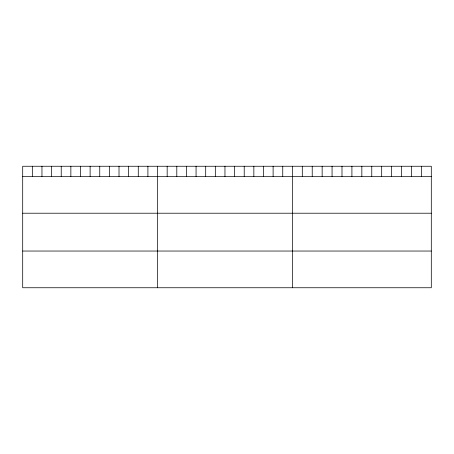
<?xml version="1.0" encoding="UTF-8"?>
<svg xmlns="http://www.w3.org/2000/svg" width="454" height="454" viewBox="0 0 454 454"><rect width="100%" height="100%" fill="white"/><g stroke="black" fill="none" stroke-linecap="round" stroke-linejoin="round"><path stroke-width="0.68" d="M431.3 176.51L431.3 287.745L22.7 287.745L22.7 166.255L431.3 166.255L431.3 176.51L22.7 176.51M22.7 213.215L431.3 213.215M22.7 251.039L431.3 251.039M421.374 166.255L421.374 176.51M411.455 166.255L411.455 176.51M401.529 166.255L401.529 176.51M391.609 166.255L391.609 176.51M381.683 166.255L381.683 176.51M371.764 166.255L371.764 176.51M361.838 166.255L361.838 176.51M351.912 166.255L351.912 176.51M341.993 166.255L341.993 176.51M332.067 166.255L332.067 176.51M322.147 166.255L322.147 176.51M312.221 166.255L312.221 176.51M302.302 166.255L302.302 176.51M292.376 166.255L292.376 287.745M282.746 166.255L282.746 176.51M273.115 166.255L273.115 176.51M263.485 166.255L263.485 176.51M253.848 166.255L253.848 176.51M244.218 166.255L244.218 176.51M234.587 166.255L234.587 176.51M224.957 166.255L224.957 176.51M215.327 166.255L215.327 176.51M205.696 166.255L205.696 176.51M196.066 166.255L196.066 176.51M186.429 166.255L186.429 176.51M176.799 166.255L176.799 176.51M167.168 166.255L167.168 176.51M157.538 166.255L157.538 287.745M147.908 166.255L147.908 176.51M138.277 166.255L138.277 176.51M128.647 166.255L128.647 176.51M119.01 166.255L119.01 176.51M109.38 166.255L109.38 176.51M99.749 166.255L99.749 176.51M90.119 166.255L90.119 176.51M80.489 166.255L80.489 176.51M70.858 166.255L70.858 176.51M61.228 166.255L61.228 176.51M51.591 166.255L51.591 176.51M41.961 166.255L41.961 176.51M32.33 166.255L32.33 176.51"/></g></svg>
